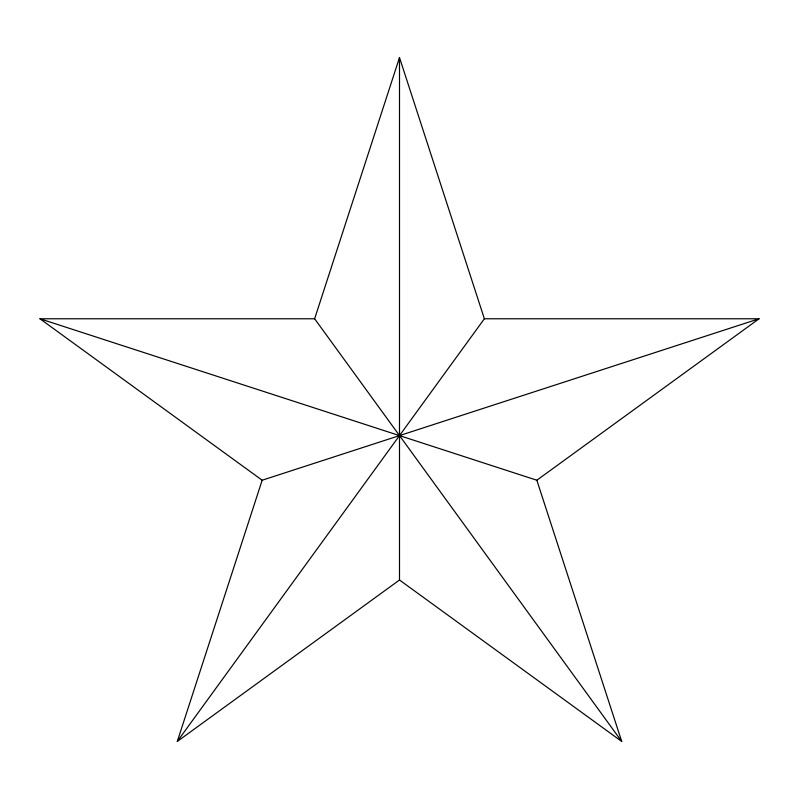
<?xml version="1.0" encoding="UTF-8"?>
<svg xmlns="http://www.w3.org/2000/svg" width="799" height="799" viewBox="0 0 799 799"><rect width="100%" height="100%" fill="white"/><g stroke="black" fill="none" stroke-linecap="round" stroke-linejoin="round"><path stroke-width="1.2" d="M177.288 741.452L262.162 480.229L759.05 318.771L484.374 318.771L177.288 741.452L399.5 580.004L399.5 57.548L484.374 318.771M399.5 580.004L621.712 741.452L314.626 318.771L399.5 57.548M314.626 318.771L39.95 318.771L536.838 480.229L759.05 318.771M39.95 318.771L262.162 480.229M536.838 480.229L621.712 741.452"/></g></svg>
